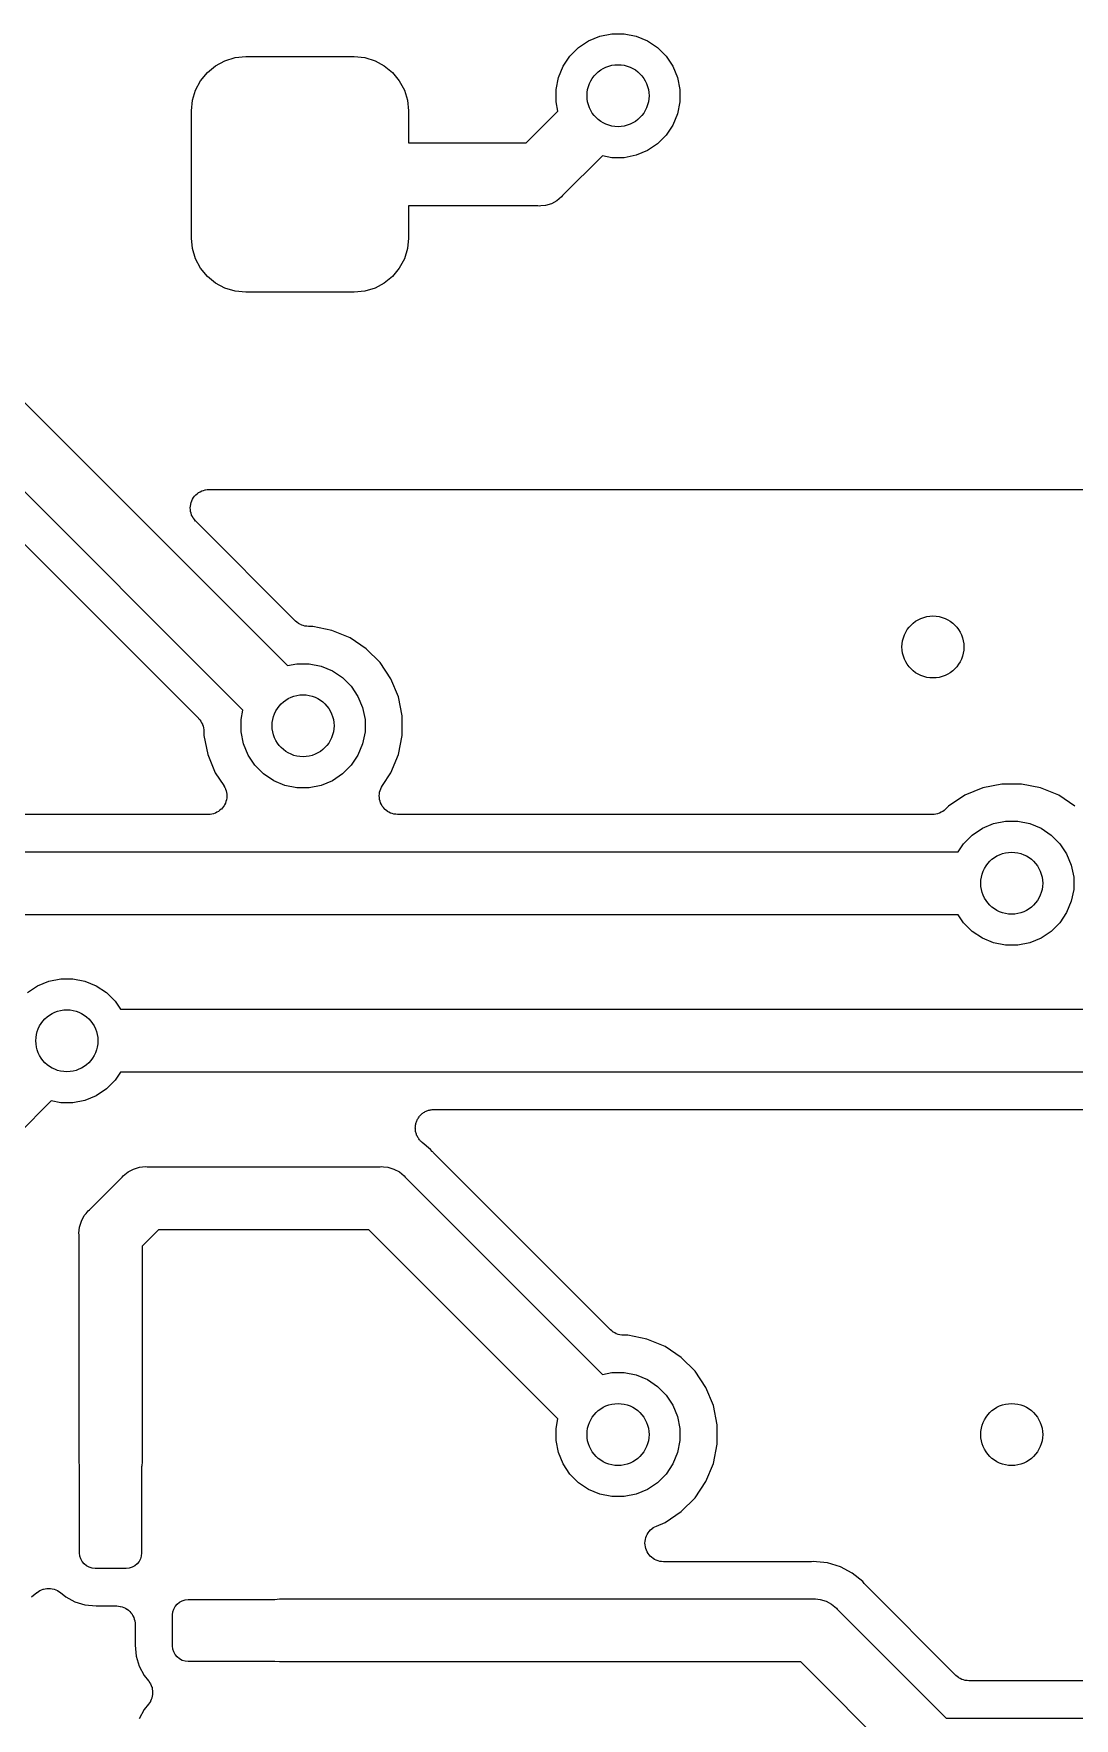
# Model space of a CAD drawing. Extents: x 4.56 to 9.01, y -5.14 to -1.86.
# Drawn here: x 7.8572 to 8.0224, y -2.545 to -2.2777 of the extents above; entities that cross this region are included whole.
import ezdxf

# ---------------------------------------------------------------- set-up
doc = ezdxf.new("R2010")
doc.units = 0
doc.header["$MEASUREMENT"] = 0
doc.layers.add('BLACK', color=7, linetype='CONTINUOUS')

msp = doc.modelspace()

# ---------------------------------------------------------------- linework, layer by layer
at = {"layer": 'BLACK', "linetype": 'CONTINUOUS'}
for p, q in [((7.94534, -2.27878), (7.94713, -2.27804)), ((7.94713, -2.27804), (7.94903, -2.27766)), ((7.94903, -2.27766), (7.95097, -2.27766)), ((7.95097, -2.27766), (7.95287, -2.27804)), ((7.95287, -2.27804), (7.95466, -2.27878)), ((7.94235, -2.28123), (7.94373, -2.27985)), ((7.94373, -2.27985), (7.94534, -2.27878)), ((7.95466, -2.27878), (7.95627, -2.27985)), ((7.95627, -2.27985), (7.95765, -2.28123)), ((7.88481, -2.28382), (7.88611, -2.28275)), ((7.88611, -2.28275), (7.8876, -2.28195)), ((7.8876, -2.28195), (7.88922, -2.28146)), ((7.88922, -2.28146), (7.8909, -2.2813)), ((7.8909, -2.2813), (7.90812, -2.2813)), ((7.90812, -2.2813), (7.9098, -2.28146)), ((7.9098, -2.28146), (7.91142, -2.28195)), ((7.91142, -2.28195), (7.9129, -2.28275)), ((7.9129, -2.28275), (7.91421, -2.28382)), ((7.94054, -2.28463), (7.94128, -2.28284)), ((7.94128, -2.28284), (7.94235, -2.28123)), ((7.95765, -2.28123), (7.95872, -2.28284)), ((7.95872, -2.28284), (7.95946, -2.28463)), ((7.88294, -2.28662), (7.88373, -2.28513)), ((7.88373, -2.28513), (7.88481, -2.28382)), ((7.91421, -2.28382), (7.91528, -2.28513)), ((7.91528, -2.28513), (7.91608, -2.28662)), ((7.94016, -2.28653), (7.94054, -2.28463)), ((7.95946, -2.28463), (7.95984, -2.28653)), ((7.88228, -2.28991), (7.88245, -2.28823)), ((7.88245, -2.28823), (7.88294, -2.28662)), ((7.91608, -2.28662), (7.91657, -2.28823)), ((7.91657, -2.28823), (7.91673, -2.28991)), ((7.94016, -2.28847), (7.94016, -2.28653)), ((7.94046, -2.28997), (7.94016, -2.28847)), ((7.95984, -2.28847), (7.95946, -2.29037)), ((7.95984, -2.28653), (7.95984, -2.28847)), ((7.88228, -2.31009), (7.88228, -2.28991)), ((7.91673, -2.28991), (7.91673, -2.295)), ((7.93543, -2.295), (7.94046, -2.28997)), ((7.95946, -2.29037), (7.95872, -2.29216)), ((7.95765, -2.29377), (7.95627, -2.29515)), ((7.95872, -2.29216), (7.95765, -2.29377)), ((7.91673, -2.295), (7.93543, -2.295)), ((7.95466, -2.29622), (7.95287, -2.29696)), ((7.95627, -2.29515), (7.95466, -2.29622)), ((7.94753, -2.29704), (7.94121, -2.30336)), ((7.94903, -2.29734), (7.94753, -2.29704)), ((7.95097, -2.29734), (7.94903, -2.29734)), ((7.95287, -2.29696), (7.95097, -2.29734)), ((7.93942, -2.30464), (7.93848, -2.30493)), ((7.94029, -2.30418), (7.93942, -2.30464)), ((7.94105, -2.30355), (7.94029, -2.30418)), ((7.94121, -2.30336), (7.94105, -2.30355)), ((7.93725, -2.305), (7.91673, -2.305)), ((7.91673, -2.305), (7.91673, -2.31009)), ((7.9375, -2.30502), (7.93725, -2.305)), ((7.93775, -2.305), (7.9375, -2.30502)), ((7.93848, -2.30493), (7.93775, -2.305)), ((7.88245, -2.31177), (7.88228, -2.31009)), ((7.91673, -2.31009), (7.91657, -2.31177)), ((7.88294, -2.31338), (7.88245, -2.31177)), ((7.91657, -2.31177), (7.91608, -2.31338)), ((7.88373, -2.31487), (7.88294, -2.31338)), ((7.88481, -2.31618), (7.88373, -2.31487)), ((7.91528, -2.31487), (7.91421, -2.31618)), ((7.91608, -2.31338), (7.91528, -2.31487)), ((7.88611, -2.31725), (7.88481, -2.31618)), ((7.8876, -2.31805), (7.88611, -2.31725)), ((7.88922, -2.31854), (7.8876, -2.31805)), ((7.91142, -2.31805), (7.9098, -2.31854)), ((7.9129, -2.31725), (7.91142, -2.31805)), ((7.91421, -2.31618), (7.9129, -2.31725)), ((7.8909, -2.3187), (7.88922, -2.31854)), ((7.90812, -2.3187), (7.8909, -2.3187)), ((7.9098, -2.31854), (7.90812, -2.3187)), ((7.8425, -2.32293), (7.89753, -2.37796)), ((7.89046, -2.38503), (7.83414, -2.32871)), ((7.88368, -2.35035), (7.88393, -2.35022)), ((7.88393, -2.35022), (7.88393, -2.35022)), ((7.88393, -2.35022), (7.88394, -2.35022)), ((7.88394, -2.35022), (7.88421, -2.35014)), ((7.88421, -2.35014), (7.88448, -2.35006)), ((7.88448, -2.35006), (7.88449, -2.35005)), ((7.88448, -2.35006), (7.88448, -2.35006)), ((7.88449, -2.35005), (7.88477, -2.35003)), ((7.88477, -2.35003), (7.88505, -2.35)), ((7.88505, -2.35), (8.05236, -2.35)), ((7.84794, -2.35086), (7.88339, -2.38631)), ((7.8821, -2.35292), (7.88213, -2.35264)), ((7.8821, -2.35293), (7.8821, -2.35292)), ((7.88212, -2.35321), (7.8821, -2.35293)), ((7.8821, -2.35293), (7.8821, -2.35293)), ((7.88213, -2.35264), (7.88216, -2.35236)), ((7.88216, -2.35235), (7.88225, -2.35208)), ((7.88216, -2.35236), (7.88216, -2.35235)), ((7.88216, -2.35235), (7.88216, -2.35235)), ((7.88225, -2.35208), (7.88233, -2.35181)), ((7.88233, -2.3518), (7.88247, -2.35155)), ((7.88233, -2.35181), (7.88233, -2.3518)), ((7.88233, -2.3518), (7.88233, -2.3518)), ((7.88247, -2.35155), (7.8826, -2.3513)), ((7.8826, -2.3513), (7.88261, -2.3513)), ((7.88261, -2.35129), (7.88279, -2.35108)), ((7.88261, -2.3513), (7.88261, -2.35129)), ((7.88279, -2.35108), (7.88297, -2.35086)), ((7.88297, -2.35086), (7.88297, -2.35085)), ((7.88297, -2.35085), (7.88298, -2.35085)), ((7.88298, -2.35085), (7.8832, -2.35067)), ((7.8832, -2.35067), (7.88342, -2.35049)), ((7.88342, -2.35049), (7.88342, -2.35049)), ((7.88342, -2.35049), (7.88343, -2.35049)), ((7.88343, -2.35049), (7.88368, -2.35035)), ((7.88215, -2.3535), (7.88212, -2.35321)), ((7.88215, -2.35351), (7.88215, -2.3535)), ((7.88215, -2.3535), (7.88215, -2.3535)), ((7.88223, -2.35378), (7.88215, -2.35351)), ((7.88231, -2.35405), (7.88223, -2.35378)), ((7.88231, -2.35406), (7.88231, -2.35405)), ((7.88231, -2.35405), (7.88231, -2.35405)), ((7.88244, -2.35431), (7.88231, -2.35406)), ((7.88257, -2.35456), (7.88244, -2.35431)), ((7.88258, -2.35457), (7.88257, -2.35456)), ((7.88276, -2.35479), (7.88258, -2.35457)), ((7.88258, -2.35457), (7.88258, -2.35457)), ((7.88293, -2.35501), (7.88276, -2.35479)), ((7.88294, -2.35502), (7.88293, -2.35501)), ((7.88296, -2.35504), (7.88294, -2.35502)), ((7.88294, -2.35502), (7.88294, -2.35502)), ((7.88294, -2.35502), (7.88294, -2.35502)), ((7.89881, -2.37089), (7.88296, -2.35504)), ((7.89902, -2.37106), (7.89881, -2.37089)), ((7.89923, -2.37124), (7.89902, -2.37106)), ((7.89924, -2.37124), (7.89923, -2.37124)), ((7.89926, -2.37125), (7.89924, -2.37124)), ((7.89949, -2.37138), (7.89926, -2.37125)), ((7.89973, -2.37151), (7.89949, -2.37138)), ((7.89975, -2.37152), (7.89973, -2.37151)), ((7.89976, -2.37153), (7.89975, -2.37152)), ((7.90002, -2.3716), (7.89976, -2.37153)), ((7.90028, -2.37169), (7.90002, -2.3716)), ((7.9003, -2.37169), (7.90028, -2.37169)), ((7.90031, -2.37169), (7.9003, -2.37169)), ((7.90059, -2.37172), (7.90031, -2.37169)), ((7.90086, -2.37175), (7.90059, -2.37172)), ((7.90089, -2.37175), (7.90086, -2.37175)), ((7.9009, -2.37175), (7.90089, -2.37175)), ((7.90089, -2.37175), (7.90089, -2.37175)), ((7.90089, -2.37175), (7.90089, -2.37175)), ((7.90155, -2.37175), (7.9009, -2.37175)), ((7.90459, -2.37236), (7.90155, -2.37175)), ((7.90746, -2.37354), (7.90459, -2.37236)), ((7.91004, -2.37527), (7.90746, -2.37354)), ((7.91223, -2.37746), (7.91004, -2.37527)), ((7.89753, -2.37796), (7.89903, -2.37766)), ((7.89903, -2.37766), (7.90097, -2.37766)), ((7.90097, -2.37766), (7.90287, -2.37804)), ((7.90287, -2.37804), (7.90466, -2.37878)), ((7.90466, -2.37878), (7.90627, -2.37985)), ((7.91396, -2.38004), (7.91223, -2.37746)), ((7.90627, -2.37985), (7.90765, -2.38123)), ((7.90765, -2.38123), (7.90872, -2.38284)), ((7.91514, -2.38291), (7.91396, -2.38004)), ((7.90872, -2.38284), (7.90946, -2.38463)), ((7.90946, -2.38463), (7.90984, -2.38653)), ((7.91575, -2.38595), (7.91514, -2.38291)), ((7.88339, -2.38631), (7.88339, -2.38632)), ((7.88339, -2.38632), (7.88339, -2.38632)), ((7.88339, -2.38632), (7.88339, -2.38632)), ((7.88339, -2.38632), (7.88342, -2.38634)), ((7.88342, -2.38634), (7.88359, -2.38655)), ((7.88359, -2.38655), (7.88376, -2.38676)), ((7.88376, -2.38676), (7.88377, -2.38678)), ((7.88377, -2.38678), (7.88378, -2.38679)), ((7.88378, -2.38679), (7.8839, -2.38703)), ((7.8839, -2.38703), (7.88403, -2.38727)), ((7.88403, -2.38727), (7.88403, -2.38729)), ((7.88403, -2.38729), (7.88404, -2.3873)), ((7.88404, -2.3873), (7.88412, -2.38756)), ((7.88412, -2.38756), (7.8842, -2.38782)), ((7.89016, -2.38653), (7.89046, -2.38503)), ((7.89016, -2.38847), (7.89016, -2.38653)), ((7.90984, -2.38653), (7.90984, -2.38847)), ((7.91575, -2.38905), (7.91575, -2.38595)), ((7.8842, -2.38782), (7.8842, -2.38784)), ((7.8842, -2.38784), (7.8842, -2.38785)), ((7.8842, -2.38785), (7.88423, -2.38813)), ((7.88423, -2.38813), (7.88425, -2.3884)), ((7.88425, -2.3884), (7.88425, -2.38905)), ((7.88425, -2.38905), (7.88486, -2.39209)), ((7.89054, -2.39037), (7.89016, -2.38847)), ((7.89128, -2.39216), (7.89054, -2.39037)), ((7.90946, -2.39037), (7.90872, -2.39216)), ((7.90984, -2.38847), (7.90946, -2.39037)), ((7.91514, -2.39209), (7.91575, -2.38905)), ((7.88486, -2.39209), (7.88604, -2.39496)), ((7.89235, -2.39377), (7.89128, -2.39216)), ((7.90872, -2.39216), (7.90765, -2.39377)), ((7.91396, -2.39496), (7.91514, -2.39209)), ((7.88604, -2.39496), (7.88741, -2.397)), ((7.89373, -2.39515), (7.89235, -2.39377)), ((7.89534, -2.39622), (7.89373, -2.39515)), ((7.90627, -2.39515), (7.90466, -2.39622)), ((7.90765, -2.39377), (7.90627, -2.39515)), ((7.91259, -2.397), (7.91396, -2.39496)), ((7.88741, -2.397), (7.88742, -2.39702)), ((7.88742, -2.39702), (7.88742, -2.39702)), ((7.88742, -2.39702), (7.88742, -2.39703)), ((7.88742, -2.39703), (7.88743, -2.39704)), ((7.88743, -2.39704), (7.88756, -2.39729)), ((7.88756, -2.39729), (7.88769, -2.39754)), ((7.88769, -2.39754), (7.88769, -2.39754)), ((7.88769, -2.39754), (7.8877, -2.39755)), ((7.8877, -2.39755), (7.88777, -2.39781)), ((7.88777, -2.39781), (7.88785, -2.39809)), ((7.88785, -2.39809), (7.88785, -2.3981)), ((7.88785, -2.3981), (7.88786, -2.3981)), ((7.88786, -2.3981), (7.88788, -2.39838)), ((7.88788, -2.39838), (7.88791, -2.39866)), ((7.89713, -2.39696), (7.89534, -2.39622)), ((7.89903, -2.39734), (7.89713, -2.39696)), ((7.90097, -2.39734), (7.89903, -2.39734)), ((7.90287, -2.39696), (7.90097, -2.39734)), ((7.90466, -2.39622), (7.90287, -2.39696)), ((7.91209, -2.39862), (7.91212, -2.39833)), ((7.91212, -2.39833), (7.91215, -2.39806)), ((7.91215, -2.39805), (7.91224, -2.39778)), ((7.91215, -2.39806), (7.91215, -2.39805)), ((7.91215, -2.39805), (7.91215, -2.39805)), ((7.91224, -2.39778), (7.91232, -2.39751)), ((7.91232, -2.3975), (7.91246, -2.39725)), ((7.91232, -2.39751), (7.91232, -2.3975)), ((7.91232, -2.3975), (7.91232, -2.3975)), ((7.91246, -2.39725), (7.91259, -2.397)), ((8.00791, -2.39736), (8.00504, -2.39854)), ((8.01095, -2.39675), (8.00791, -2.39736)), ((8.01405, -2.39675), (8.01095, -2.39675)), ((8.01709, -2.39736), (8.01405, -2.39675)), ((8.01996, -2.39854), (8.01709, -2.39736)), ((7.88681, -2.40092), (7.88659, -2.4011)), ((7.88702, -2.40075), (7.88681, -2.40092)), ((7.88703, -2.40074), (7.88702, -2.40075)), ((7.88721, -2.40052), (7.88703, -2.40074)), ((7.88703, -2.40074), (7.88703, -2.40074)), ((7.88739, -2.4003), (7.88721, -2.40052)), ((7.8874, -2.4003), (7.88739, -2.4003)), ((7.88754, -2.40004), (7.8874, -2.40029)), ((7.8874, -2.40029), (7.8874, -2.4003)), ((7.88767, -2.3998), (7.88754, -2.40004)), ((7.88768, -2.39979), (7.88767, -2.39979)), ((7.88767, -2.39979), (7.88767, -2.3998)), ((7.88776, -2.39951), (7.88768, -2.39979)), ((7.88784, -2.39925), (7.88776, -2.39951)), ((7.88785, -2.39924), (7.88784, -2.39924)), ((7.88784, -2.39924), (7.88784, -2.39925)), ((7.88788, -2.39895), (7.88785, -2.39924)), ((7.88791, -2.39868), (7.88788, -2.39895)), ((7.88791, -2.39866), (7.88791, -2.39867)), ((7.88791, -2.39867), (7.88791, -2.39868)), ((7.91209, -2.39863), (7.91209, -2.39862)), ((7.91212, -2.39891), (7.91209, -2.39863)), ((7.91209, -2.39863), (7.91209, -2.39863)), ((7.91215, -2.3992), (7.91212, -2.39891)), ((7.91215, -2.39921), (7.91215, -2.3992)), ((7.91215, -2.3992), (7.91215, -2.3992)), ((7.91223, -2.39948), (7.91215, -2.39921)), ((7.91231, -2.39975), (7.91223, -2.39948)), ((7.91231, -2.39976), (7.91231, -2.39975)), ((7.91231, -2.39975), (7.91231, -2.39975)), ((7.91245, -2.40001), (7.91231, -2.39976)), ((7.91258, -2.40026), (7.91245, -2.40001)), ((7.91258, -2.40027), (7.91258, -2.40026)), ((7.91258, -2.40026), (7.91258, -2.40026)), ((7.91276, -2.40049), (7.91258, -2.40027)), ((7.91294, -2.40071), (7.91276, -2.40049)), ((7.91295, -2.40072), (7.91294, -2.40071)), ((7.91294, -2.40071), (7.91294, -2.40071)), ((7.91316, -2.4009), (7.91295, -2.40072)), ((7.91338, -2.40108), (7.91316, -2.4009)), ((8.00176, -2.40093), (8.00155, -2.4011)), ((8.00197, -2.40076), (8.00176, -2.40093)), ((8.00199, -2.40074), (8.00197, -2.40076)), ((8.002, -2.40073), (8.00199, -2.40074)), ((8.00199, -2.40074), (8.00199, -2.40074)), ((8.00199, -2.40074), (8.00199, -2.40074)), ((8.00246, -2.40027), (8.002, -2.40073)), ((8.00504, -2.39854), (8.00246, -2.40027)), ((8.02254, -2.40027), (8.01996, -2.39854)), ((7.88495, -2.40159), (7.81505, -2.40159)), ((7.88523, -2.40157), (7.88495, -2.40159)), ((7.88551, -2.40154), (7.88523, -2.40157)), ((7.88552, -2.40154), (7.88551, -2.40154)), ((7.88553, -2.40154), (7.88552, -2.40154)), ((7.8858, -2.40146), (7.88553, -2.40154)), ((7.88607, -2.40138), (7.8858, -2.40146)), ((7.88608, -2.40137), (7.88607, -2.40137)), ((7.88607, -2.40137), (7.88607, -2.40138)), ((7.88633, -2.40124), (7.88608, -2.40137)), ((7.88658, -2.40111), (7.88633, -2.40124)), ((7.88659, -2.4011), (7.88658, -2.4011)), ((7.88658, -2.4011), (7.88658, -2.40111)), ((7.91339, -2.40109), (7.91338, -2.40108)), ((7.91338, -2.40108), (7.91338, -2.40108)), ((7.91364, -2.40122), (7.91339, -2.40109)), ((7.91388, -2.40136), (7.91364, -2.40122)), ((7.91389, -2.40136), (7.91388, -2.40136)), ((7.9139, -2.40136), (7.91389, -2.40136)), ((7.91416, -2.40145), (7.9139, -2.40136)), ((7.91443, -2.40153), (7.91416, -2.40145)), ((7.91444, -2.40153), (7.91443, -2.40153)), ((7.91445, -2.40153), (7.91444, -2.40153)), ((7.91472, -2.40156), (7.91445, -2.40153)), ((7.91501, -2.40159), (7.91472, -2.40156)), ((7.91502, -2.40159), (7.91501, -2.40159)), ((7.91505, -2.40159), (7.91502, -2.40159)), ((7.91502, -2.40159), (7.91502, -2.40159)), ((7.91502, -2.40159), (7.91502, -2.40159)), ((7.99991, -2.40159), (7.91505, -2.40159)), ((8.00018, -2.40157), (7.99991, -2.40159)), ((8.00045, -2.40154), (8.00018, -2.40157)), ((8.00047, -2.40154), (8.00045, -2.40154)), ((8.00048, -2.40154), (8.00047, -2.40154)), ((8.00074, -2.40146), (8.00048, -2.40154)), ((8.00101, -2.40138), (8.00074, -2.40146)), ((8.00102, -2.40138), (8.00101, -2.40138)), ((8.00104, -2.40137), (8.00102, -2.40138)), ((8.00128, -2.40124), (8.00104, -2.40137)), ((8.00152, -2.40112), (8.00128, -2.40124)), ((8.00153, -2.40111), (8.00152, -2.40112)), ((8.00155, -2.4011), (8.00153, -2.40111)), ((8.00784, -2.40378), (8.00963, -2.40304)), ((8.00963, -2.40304), (8.01153, -2.40266)), ((8.01153, -2.40266), (8.01347, -2.40266)), ((8.01347, -2.40266), (8.01537, -2.40304)), ((8.01537, -2.40304), (8.01716, -2.40378)), ((8.004, -2.4075), (8.00485, -2.40623)), ((8.00485, -2.40623), (8.00623, -2.40485)), ((8.00623, -2.40485), (8.00784, -2.40378)), ((8.01716, -2.40378), (8.01877, -2.40485)), ((8.01877, -2.40485), (8.02015, -2.40623)), ((8.02015, -2.40623), (8.02122, -2.40784)), ((7.60025, -2.4075), (8.004, -2.4075)), ((8.02122, -2.40784), (8.02196, -2.40963)), ((8.02196, -2.40963), (8.02234, -2.41153)), ((8.02234, -2.41153), (8.02234, -2.41347)), ((8.02234, -2.41347), (8.02196, -2.41537)), ((8.02196, -2.41537), (8.02122, -2.41716)), ((8.004, -2.4175), (7.60207, -2.4175)), ((8.00485, -2.41877), (8.004, -2.4175)), ((8.00623, -2.42015), (8.00485, -2.41877)), ((8.02015, -2.41877), (8.01877, -2.42015)), ((8.02122, -2.41716), (8.02015, -2.41877)), ((8.00784, -2.42122), (8.00623, -2.42015)), ((8.00963, -2.42196), (8.00784, -2.42122)), ((8.01153, -2.42234), (8.00963, -2.42196)), ((8.01347, -2.42234), (8.01153, -2.42234)), ((8.01537, -2.42196), (8.01347, -2.42234)), ((8.01716, -2.42122), (8.01537, -2.42196)), ((8.01877, -2.42015), (8.01716, -2.42122)), ((7.85963, -2.42804), (7.86153, -2.42766)), ((7.86153, -2.42766), (7.86347, -2.42766)), ((7.86347, -2.42766), (7.86537, -2.42804)), ((7.85623, -2.42985), (7.85784, -2.42878)), ((7.85784, -2.42878), (7.85963, -2.42804)), ((7.86537, -2.42804), (7.86716, -2.42878)), ((7.86716, -2.42878), (7.86877, -2.42985)), ((7.86877, -2.42985), (7.87015, -2.43123)), ((7.87015, -2.43123), (7.871, -2.4325)), ((7.871, -2.4325), (8.03725, -2.4325)), ((7.87015, -2.44377), (7.86877, -2.44515)), ((7.871, -2.4425), (7.87015, -2.44377)), ((8.03543, -2.4425), (7.871, -2.4425)), ((7.86716, -2.44622), (7.86537, -2.44696)), ((7.86877, -2.44515), (7.86716, -2.44622)), ((7.86003, -2.44704), (7.85476, -2.45231)), ((7.86153, -2.44734), (7.86003, -2.44704)), ((7.86347, -2.44734), (7.86153, -2.44734)), ((7.86537, -2.44696), (7.86347, -2.44734)), ((7.91869, -2.44926), (7.9188, -2.44917)), ((7.9188, -2.44917), (7.91891, -2.44906)), ((7.91891, -2.44906), (7.91903, -2.44899)), ((7.91903, -2.44899), (7.91913, -2.4489)), ((7.91913, -2.4489), (7.91927, -2.44883)), ((7.91927, -2.44883), (7.91939, -2.44875)), ((7.91939, -2.44875), (7.91952, -2.44869)), ((7.91952, -2.44869), (7.91964, -2.44863)), ((7.91964, -2.44863), (7.91979, -2.44859)), ((7.91979, -2.44859), (7.91992, -2.44853)), ((7.91992, -2.44853), (7.92006, -2.4485)), ((7.92006, -2.4485), (7.9202, -2.44846)), ((7.9202, -2.44846), (7.92034, -2.44845)), ((7.92034, -2.44845), (7.92049, -2.44842)), ((7.92049, -2.44842), (7.92063, -2.44842)), ((7.92063, -2.44842), (7.92077, -2.44841)), ((7.92077, -2.44841), (8.03176, -2.44841)), ((7.91782, -2.45134), (7.91783, -2.45119)), ((7.91783, -2.45148), (7.91782, -2.45134)), ((7.91783, -2.45104), (7.91786, -2.4509)), ((7.91783, -2.45119), (7.91783, -2.45104)), ((7.91783, -2.45162), (7.91783, -2.45148)), ((7.91785, -2.45176), (7.91783, -2.45162)), ((7.91787, -2.45191), (7.91785, -2.45176)), ((7.91786, -2.4509), (7.91788, -2.45076)), ((7.91788, -2.45076), (7.91792, -2.45062)), ((7.91792, -2.45062), (7.91795, -2.45048)), ((7.91795, -2.45048), (7.91801, -2.45035)), ((7.91801, -2.45035), (7.91805, -2.45021)), ((7.91805, -2.45021), (7.91812, -2.45008)), ((7.91812, -2.45008), (7.91818, -2.44995)), ((7.91818, -2.44995), (7.91825, -2.44983)), ((7.91825, -2.44983), (7.91832, -2.44971)), ((7.91832, -2.44971), (7.91842, -2.44959)), ((7.91842, -2.44959), (7.9185, -2.44947)), ((7.9185, -2.44947), (7.9186, -2.44937)), ((7.9186, -2.44937), (7.91869, -2.44926)), ((7.91791, -2.45205), (7.91787, -2.45191)), ((7.91793, -2.45218), (7.91791, -2.45205)), ((7.91799, -2.45232), (7.91793, -2.45218)), ((7.91803, -2.45246), (7.91799, -2.45232)), ((7.9181, -2.45259), (7.91803, -2.45246)), ((7.91815, -2.45272), (7.9181, -2.45259)), ((7.91823, -2.45284), (7.91815, -2.45272)), ((7.9183, -2.45298), (7.91823, -2.45284)), ((7.91839, -2.45308), (7.9183, -2.45298)), ((7.91846, -2.4532), (7.91839, -2.45308)), ((7.91857, -2.45331), (7.91846, -2.4532)), ((7.91866, -2.45342), (7.91857, -2.45331)), ((7.91877, -2.45351), (7.91866, -2.45342)), ((7.91886, -2.45361), (7.91877, -2.45351)), ((7.9189, -2.45364), (7.91886, -2.45361)), ((7.92025, -2.45475), (7.9189, -2.45364)), ((7.9205, -2.45506), (7.92025, -2.45475)), ((7.92059, -2.45514), (7.9205, -2.45506)), ((7.92066, -2.45524), (7.92059, -2.45514)), ((7.92069, -2.45527), (7.92066, -2.45524)), ((7.93319, -2.46776), (7.92069, -2.45527)), ((7.86609, -2.46434), (7.87129, -2.45914)), ((7.87129, -2.45914), (7.87145, -2.45895)), ((7.87145, -2.45895), (7.87221, -2.45832)), ((7.87221, -2.45832), (7.87308, -2.45786)), ((7.87308, -2.45786), (7.87402, -2.45757)), ((7.87402, -2.45757), (7.875, -2.45748)), ((7.875, -2.45748), (7.87525, -2.4575)), ((7.87525, -2.4575), (7.91225, -2.4575)), ((7.91225, -2.4575), (7.9125, -2.45748)), ((7.9125, -2.45748), (7.91275, -2.4575)), ((7.91275, -2.4575), (7.91348, -2.45757)), ((7.91348, -2.45757), (7.91442, -2.45786)), ((7.91442, -2.45786), (7.91529, -2.45832)), ((7.91529, -2.45832), (7.91605, -2.45895)), ((7.91605, -2.45895), (7.91621, -2.45914)), ((7.91621, -2.45914), (7.92871, -2.47164)), ((7.86527, -2.46526), (7.86555, -2.46493)), ((7.86555, -2.46493), (7.8659, -2.4645)), ((7.8659, -2.4645), (7.86609, -2.46434)), ((7.86442, -2.46805), (7.86452, -2.46707)), ((7.86452, -2.46707), (7.86481, -2.46613)), ((7.86481, -2.46613), (7.86527, -2.46526)), ((7.87707, -2.4675), (7.87445, -2.47012)), ((7.91043, -2.4675), (7.87707, -2.4675)), ((7.92164, -2.47871), (7.91043, -2.4675)), ((7.93319, -2.46777), (7.93319, -2.46776)), ((7.94881, -2.48339), (7.93319, -2.46777)), ((7.86445, -2.4683), (7.86442, -2.46805)), ((7.86445, -2.50428), (7.86445, -2.4683)), ((7.87445, -2.47012), (7.87445, -2.50428)), ((7.92871, -2.47164), (7.92871, -2.47164)), ((7.92871, -2.47164), (7.94753, -2.49046)), ((7.94046, -2.49753), (7.92164, -2.47871)), ((7.92164, -2.47871), (7.92164, -2.47871)), ((7.94902, -2.48356), (7.94881, -2.48339)), ((7.94923, -2.48374), (7.94902, -2.48356)), ((7.94924, -2.48374), (7.94923, -2.48374)), ((7.94926, -2.48375), (7.94924, -2.48374)), ((7.94949, -2.48388), (7.94926, -2.48375)), ((7.94973, -2.48401), (7.94949, -2.48388)), ((7.94975, -2.48402), (7.94973, -2.48401)), ((7.94976, -2.48403), (7.94975, -2.48402)), ((7.95002, -2.4841), (7.94976, -2.48403)), ((7.95028, -2.48419), (7.95002, -2.4841)), ((7.9503, -2.48419), (7.95028, -2.48419)), ((7.95031, -2.48419), (7.9503, -2.48419)), ((7.95059, -2.48422), (7.95031, -2.48419)), ((7.95086, -2.48425), (7.95059, -2.48422)), ((7.95089, -2.48425), (7.95086, -2.48425)), ((7.9509, -2.48425), (7.95089, -2.48425)), ((7.95089, -2.48425), (7.95089, -2.48425)), ((7.95089, -2.48425), (7.95089, -2.48425)), ((7.95155, -2.48425), (7.9509, -2.48425)), ((7.95459, -2.48486), (7.95155, -2.48425)), ((7.95746, -2.48604), (7.95459, -2.48486)), ((7.96004, -2.48777), (7.95746, -2.48604)), ((7.96223, -2.48996), (7.96004, -2.48777)), ((7.94753, -2.49046), (7.94903, -2.49016)), ((7.94903, -2.49016), (7.95097, -2.49016)), ((7.95097, -2.49016), (7.95287, -2.49054)), ((7.95287, -2.49054), (7.95466, -2.49128)), ((7.95466, -2.49128), (7.95627, -2.49235)), ((7.96396, -2.49254), (7.96223, -2.48996)), ((7.95627, -2.49235), (7.95765, -2.49373)), ((7.95765, -2.49373), (7.95872, -2.49534)), ((7.96514, -2.49541), (7.96396, -2.49254)), ((7.95872, -2.49534), (7.95946, -2.49713)), ((7.95946, -2.49713), (7.95984, -2.49903)), ((7.96575, -2.49845), (7.96514, -2.49541)), ((7.94016, -2.49903), (7.94046, -2.49753)), ((7.94016, -2.50097), (7.94016, -2.49903)), ((7.95984, -2.49903), (7.95984, -2.50097)), ((7.96575, -2.50155), (7.96575, -2.49845)), ((7.94054, -2.50287), (7.94016, -2.50097)), ((7.95984, -2.50097), (7.95946, -2.50287)), ((7.96514, -2.50459), (7.96575, -2.50155)), ((7.86452, -2.50502), (7.86445, -2.50428)), ((7.86453, -2.50504), (7.86452, -2.50502)), ((7.86453, -2.5188), (7.86453, -2.50504)), ((7.87438, -2.50502), (7.87437, -2.50504)), ((7.87437, -2.50504), (7.87437, -2.5188)), ((7.87445, -2.50428), (7.87438, -2.50502)), ((7.94128, -2.50466), (7.94054, -2.50287)), ((7.94235, -2.50627), (7.94128, -2.50466)), ((7.95872, -2.50466), (7.95765, -2.50627)), ((7.95946, -2.50287), (7.95872, -2.50466)), ((7.96396, -2.50746), (7.96514, -2.50459)), ((7.94373, -2.50765), (7.94235, -2.50627)), ((7.94534, -2.50872), (7.94373, -2.50765)), ((7.95627, -2.50765), (7.95466, -2.50872)), ((7.95765, -2.50627), (7.95627, -2.50765)), ((7.96223, -2.51004), (7.96396, -2.50746)), ((7.94713, -2.50946), (7.94534, -2.50872)), ((7.94903, -2.50984), (7.94713, -2.50946)), ((7.95097, -2.50984), (7.94903, -2.50984)), ((7.95287, -2.50946), (7.95097, -2.50984)), ((7.95466, -2.50872), (7.95287, -2.50946)), ((7.96004, -2.51223), (7.96223, -2.51004)), ((7.95746, -2.51396), (7.96004, -2.51223)), ((7.95451, -2.5161), (7.95465, -2.51585)), ((7.95465, -2.51585), (7.95479, -2.5156)), ((7.95479, -2.51559), (7.95497, -2.51537)), ((7.95479, -2.5156), (7.95479, -2.51559)), ((7.95479, -2.5156), (7.95479, -2.5156)), ((7.95497, -2.51537), (7.95515, -2.51515)), ((7.95515, -2.51515), (7.95515, -2.51515)), ((7.95515, -2.51515), (7.95516, -2.51515)), ((7.95516, -2.51515), (7.95537, -2.51497)), ((7.95537, -2.51497), (7.9556, -2.51479)), ((7.9556, -2.51478), (7.95585, -2.51465)), ((7.9556, -2.51479), (7.9556, -2.51478)), ((7.9556, -2.51479), (7.9556, -2.51479)), ((7.95585, -2.51465), (7.95611, -2.51452)), ((7.95611, -2.51452), (7.95746, -2.51396)), ((7.95428, -2.51722), (7.95432, -2.51693)), ((7.95428, -2.51723), (7.95428, -2.51722)), ((7.95431, -2.51751), (7.95428, -2.51723)), ((7.95428, -2.51723), (7.95428, -2.51723)), ((7.95434, -2.5178), (7.95431, -2.51751)), ((7.95432, -2.51693), (7.95434, -2.51666)), ((7.95434, -2.51665), (7.95443, -2.51636)), ((7.95434, -2.51666), (7.95434, -2.51665)), ((7.95434, -2.51665), (7.95434, -2.51665)), ((7.95442, -2.51807), (7.95434, -2.5178)), ((7.95434, -2.5178), (7.95434, -2.5178)), ((7.95434, -2.5178), (7.95434, -2.5178)), ((7.9545, -2.51835), (7.95442, -2.51807)), ((7.95443, -2.51636), (7.95451, -2.5161)), ((7.95464, -2.51861), (7.9545, -2.51835)), ((7.9545, -2.51835), (7.9545, -2.51835)), ((7.9545, -2.51835), (7.9545, -2.51835)), ((7.95451, -2.5161), (7.95451, -2.5161)), ((7.95451, -2.5161), (7.95451, -2.5161)), ((7.95477, -2.51886), (7.95464, -2.51861)), ((7.86457, -2.51928), (7.86453, -2.5188)), ((7.86471, -2.51974), (7.86457, -2.51928)), ((7.86494, -2.52017), (7.86471, -2.51974)), ((7.86525, -2.52054), (7.86494, -2.52017)), ((7.86562, -2.52085), (7.86525, -2.52054)), ((7.86605, -2.52107), (7.86562, -2.52085)), ((7.86651, -2.52121), (7.86605, -2.52107)), ((7.86699, -2.52126), (7.86651, -2.52121)), ((7.87191, -2.52126), (7.86699, -2.52126)), ((7.87239, -2.52121), (7.87191, -2.52126)), ((7.87285, -2.52107), (7.87239, -2.52121)), ((7.87328, -2.52085), (7.87285, -2.52107)), ((7.87365, -2.52054), (7.87328, -2.52085)), ((7.87396, -2.52017), (7.87365, -2.52054)), ((7.87418, -2.51974), (7.87396, -2.52017)), ((7.87432, -2.51928), (7.87418, -2.51974)), ((7.87437, -2.5188), (7.87432, -2.51928)), ((7.95477, -2.51887), (7.95477, -2.51886)), ((7.95477, -2.51886), (7.95477, -2.51886)), ((7.95495, -2.51909), (7.95477, -2.51887)), ((7.95513, -2.51931), (7.95495, -2.51909)), ((7.95533, -2.51948), (7.95513, -2.51931)), ((7.95513, -2.51931), (7.95513, -2.51931)), ((7.95513, -2.51931), (7.95513, -2.51931)), ((7.95557, -2.51968), (7.95533, -2.51948)), ((7.95581, -2.51981), (7.95557, -2.51968)), ((7.95557, -2.51968), (7.95557, -2.51968)), ((7.95557, -2.51968), (7.95557, -2.51968)), ((7.95607, -2.51996), (7.95581, -2.51981)), ((7.95608, -2.51996), (7.95607, -2.51996)), ((7.95637, -2.52005), (7.95608, -2.51996)), ((7.95608, -2.51996), (7.95608, -2.51996)), ((7.95662, -2.52013), (7.95637, -2.52005)), ((7.95663, -2.52013), (7.95662, -2.52013)), ((7.95662, -2.52013), (7.95662, -2.52013)), ((7.95692, -2.52017), (7.95663, -2.52013)), ((7.9572, -2.5202), (7.95692, -2.52017)), ((7.95724, -2.5202), (7.9572, -2.5202)), ((7.9572, -2.5202), (7.9572, -2.5202)), ((7.9572, -2.5202), (7.9572, -2.5202)), ((7.98042, -2.5202), (7.95724, -2.5202)), ((7.98055, -2.52018), (7.98042, -2.5202)), ((7.98067, -2.52019), (7.98055, -2.52018)), ((7.98071, -2.52018), (7.98067, -2.52019)), ((7.9811, -2.52014), (7.98071, -2.52018)), ((7.98149, -2.52018), (7.9811, -2.52014)), ((7.98324, -2.52035), (7.98149, -2.52018)), ((7.98149, -2.52018), (7.98149, -2.52018)), ((7.9853, -2.52098), (7.98324, -2.52035)), ((7.98719, -2.52199), (7.9853, -2.52098)), ((7.98885, -2.52335), (7.98719, -2.52199)), ((7.9891, -2.52366), (7.98885, -2.52335)), ((7.98919, -2.52375), (7.9891, -2.52366)), ((7.98927, -2.52384), (7.98919, -2.52375)), ((7.9893, -2.52387), (7.98927, -2.52384)), ((8.00365, -2.53823), (7.9893, -2.52387)), ((7.85689, -2.52578), (7.85773, -2.52509)), ((7.85773, -2.52509), (7.85775, -2.52507)), ((7.85775, -2.52507), (7.85777, -2.52506)), ((7.85775, -2.52507), (7.85775, -2.52507)), ((7.85775, -2.52507), (7.85775, -2.52507)), ((7.85777, -2.52506), (7.858, -2.52491)), ((7.858, -2.52491), (7.85823, -2.52476)), ((7.85823, -2.52476), (7.85824, -2.52475)), ((7.85824, -2.52475), (7.85825, -2.52475)), ((7.85825, -2.52475), (7.8585, -2.52464)), ((7.8585, -2.52464), (7.85876, -2.52454)), ((7.85876, -2.52454), (7.85877, -2.52454)), ((7.85877, -2.52454), (7.85878, -2.52453)), ((7.85878, -2.52453), (7.85906, -2.52448)), ((7.85906, -2.52448), (7.85933, -2.52443)), ((7.85933, -2.52443), (7.85934, -2.52443)), ((7.85934, -2.52443), (7.85935, -2.52443)), ((7.85935, -2.52443), (7.85963, -2.52443)), ((7.85963, -2.52443), (7.8599, -2.52443)), ((7.8599, -2.52443), (7.85991, -2.52443)), ((7.85991, -2.52443), (7.85993, -2.52443)), ((7.85993, -2.52443), (7.86019, -2.52449)), ((7.86019, -2.52449), (7.86047, -2.52454)), ((7.86047, -2.52454), (7.86048, -2.52455)), ((7.86048, -2.52455), (7.86049, -2.52455)), ((7.86049, -2.52455), (7.86074, -2.52466)), ((7.86074, -2.52466), (7.861, -2.52477)), ((7.861, -2.52477), (7.86101, -2.52477)), ((7.86101, -2.52477), (7.86102, -2.52478)), ((7.86102, -2.52478), (7.86125, -2.52493)), ((7.86125, -2.52493), (7.86148, -2.52509)), ((7.86148, -2.52509), (7.86232, -2.52578)), ((7.86232, -2.52578), (7.86378, -2.52655)), ((7.86378, -2.52655), (7.86535, -2.52703)), ((7.88001, -2.5269), (7.88038, -2.5266)), ((7.88038, -2.5266), (7.88081, -2.52637)), ((7.88081, -2.52637), (7.88127, -2.52623)), ((7.88127, -2.52623), (7.88175, -2.52618)), ((7.88175, -2.52618), (7.89551, -2.52618)), ((7.89551, -2.52618), (7.89554, -2.52617)), ((7.89554, -2.52617), (7.89627, -2.5261)), ((7.89627, -2.5261), (7.98086, -2.5261)), ((7.98086, -2.5261), (7.9811, -2.52608)), ((7.9811, -2.52608), (7.98135, -2.5261)), ((7.98135, -2.5261), (7.98208, -2.52617)), ((7.98208, -2.52617), (7.98303, -2.52646)), ((7.98303, -2.52646), (7.98389, -2.52692)), ((7.86535, -2.52703), (7.86713, -2.52721)), ((7.86713, -2.52721), (7.87039, -2.52721)), ((7.87039, -2.52721), (7.87041, -2.52721)), ((7.87041, -2.52721), (7.87041, -2.52721)), ((7.87041, -2.52721), (7.87041, -2.52721)), ((7.87041, -2.52721), (7.87043, -2.52721)), ((7.87043, -2.52721), (7.87071, -2.52724)), ((7.87071, -2.52724), (7.87098, -2.52727)), ((7.87098, -2.52727), (7.87099, -2.52727)), ((7.87099, -2.52727), (7.871, -2.52727)), ((7.871, -2.52727), (7.87127, -2.52736)), ((7.87127, -2.52736), (7.87153, -2.52744)), ((7.87153, -2.52744), (7.87154, -2.52744)), ((7.87154, -2.52744), (7.87155, -2.52745)), ((7.87155, -2.52745), (7.8718, -2.52758)), ((7.8718, -2.52758), (7.87204, -2.52771)), ((7.87204, -2.52771), (7.87205, -2.52772)), ((7.87205, -2.52772), (7.87206, -2.52772)), ((7.87206, -2.52772), (7.87227, -2.5279)), ((7.87227, -2.5279), (7.87249, -2.52808)), ((7.87249, -2.52808), (7.87249, -2.52809)), ((7.87249, -2.52809), (7.8725, -2.52809)), ((7.8725, -2.52809), (7.87267, -2.52831)), ((7.87267, -2.52831), (7.87285, -2.52853)), ((7.87285, -2.52853), (7.87285, -2.52854)), ((7.87285, -2.52854), (7.87286, -2.52854)), ((7.87286, -2.52854), (7.87299, -2.52879)), ((7.87299, -2.52879), (7.87312, -2.52904)), ((7.87312, -2.52904), (7.87312, -2.52905)), ((7.87312, -2.52905), (7.87313, -2.52905)), ((7.87313, -2.52905), (7.87321, -2.52932)), ((7.87321, -2.52932), (7.87329, -2.52959)), ((7.87929, -2.52864), (7.87934, -2.52816)), ((7.87929, -2.53356), (7.87929, -2.52864)), ((7.87934, -2.52816), (7.87948, -2.5277)), ((7.87948, -2.5277), (7.87971, -2.52727)), ((7.87971, -2.52727), (7.88001, -2.5269)), ((7.98389, -2.52692), (7.98466, -2.52755)), ((7.98466, -2.52755), (7.98481, -2.52774)), ((7.98481, -2.52774), (8.00207, -2.545)), ((7.87329, -2.52959), (7.87329, -2.5296)), ((7.87329, -2.5296), (7.87329, -2.52961)), ((7.87329, -2.52961), (7.87332, -2.52988)), ((7.87332, -2.52988), (7.87334, -2.53016)), ((7.87334, -2.53016), (7.87334, -2.53342)), ((7.87334, -2.53342), (7.87352, -2.5352)), ((7.87934, -2.53404), (7.87929, -2.53356)), ((7.87948, -2.5345), (7.87934, -2.53404)), ((7.87971, -2.53493), (7.87948, -2.5345)), ((7.87352, -2.5352), (7.874, -2.53678)), ((7.874, -2.53678), (7.87477, -2.53823)), ((7.88001, -2.5353), (7.87971, -2.53493)), ((7.88038, -2.53561), (7.88001, -2.5353)), ((7.88081, -2.53584), (7.88038, -2.53561)), ((7.88127, -2.53598), (7.88081, -2.53584)), ((7.88175, -2.53602), (7.88127, -2.53598)), ((7.89551, -2.53602), (7.88175, -2.53602)), ((7.89554, -2.53603), (7.89551, -2.53602)), ((7.89627, -2.5361), (7.89554, -2.53603)), ((7.97903, -2.5361), (7.89627, -2.5361)), ((7.99629, -2.55336), (7.97903, -2.5361)), ((7.87477, -2.53823), (7.87547, -2.53907)), ((7.87547, -2.53907), (7.87548, -2.53909)), ((7.87548, -2.53909), (7.87548, -2.53909)), ((7.87548, -2.53909), (7.87548, -2.53909)), ((7.87548, -2.53909), (7.87549, -2.5391)), ((7.87549, -2.5391), (7.87564, -2.53934)), ((7.87564, -2.53934), (7.87579, -2.53957)), ((7.87579, -2.53957), (7.8758, -2.53958)), ((7.8758, -2.53958), (7.8758, -2.53959)), ((7.8758, -2.53959), (7.87591, -2.53984)), ((7.87591, -2.53984), (7.87601, -2.5401)), ((7.87601, -2.5401), (7.87601, -2.54011)), ((8.00386, -2.5384), (8.00365, -2.53823)), ((8.00407, -2.53858), (8.00386, -2.5384)), ((8.00409, -2.53859), (8.00407, -2.53858)), ((8.0041, -2.5386), (8.00409, -2.53859)), ((8.00434, -2.53872), (8.0041, -2.5386)), ((8.00458, -2.53886), (8.00434, -2.53872)), ((8.00459, -2.53886), (8.00458, -2.53886)), ((8.00461, -2.53887), (8.00459, -2.53886)), ((8.00487, -2.53895), (8.00461, -2.53887)), ((8.00513, -2.53903), (8.00487, -2.53895)), ((8.00514, -2.53903), (8.00513, -2.53903)), ((8.00516, -2.53904), (8.00514, -2.53903)), ((8.00543, -2.53906), (8.00516, -2.53904)), ((8.0057, -2.53909), (8.00543, -2.53906)), ((8.00573, -2.53909), (8.0057, -2.53909)), ((8.00574, -2.53909), (8.00573, -2.53909)), ((8.00573, -2.53909), (8.00573, -2.53909)), ((8.00573, -2.53909), (8.00573, -2.53909)), ((8.02432, -2.53909), (8.00574, -2.53909)), ((7.87562, -2.54259), (7.87547, -2.54282)), ((7.87577, -2.54236), (7.87562, -2.54259)), ((7.87578, -2.54235), (7.87577, -2.54236)), ((7.87579, -2.54234), (7.87578, -2.54235)), ((7.87589, -2.54208), (7.87579, -2.54234)), ((7.876, -2.54183), (7.87589, -2.54208)), ((7.87601, -2.54181), (7.876, -2.54182)), ((7.876, -2.54182), (7.876, -2.54183)), ((7.87601, -2.54011), (7.87602, -2.54012)), ((7.87606, -2.54153), (7.87601, -2.54181)), ((7.87602, -2.54012), (7.87607, -2.5404)), ((7.87612, -2.54127), (7.87606, -2.54153)), ((7.87607, -2.5404), (7.87612, -2.54067)), ((7.87612, -2.54067), (7.87612, -2.54068)), ((7.87612, -2.54068), (7.87612, -2.54069)), ((7.87612, -2.54069), (7.87612, -2.54097)), ((7.87612, -2.54097), (7.87612, -2.54124)), ((7.87612, -2.54124), (7.87612, -2.54125)), ((7.87612, -2.54125), (7.87612, -2.54127)), ((7.87477, -2.54366), (7.874, -2.54511)), ((7.87547, -2.54282), (7.87477, -2.54366)), ((8.00207, -2.545), (8.02475, -2.545))]:
    msp.add_line(p, q, dxfattribs=at)
at = {"layer": 'BLACK'}
for centre in [(7.95, -2.2875), (8, -2.375), (7.9, -2.3875), (8.0125, -2.4125), (7.8625, -2.4375), (7.95, -2.5), (8.0125, -2.5)]:
    msp.add_circle(centre, 0.00492, dxfattribs=at)

doc.saveas('drawing.dxf')
